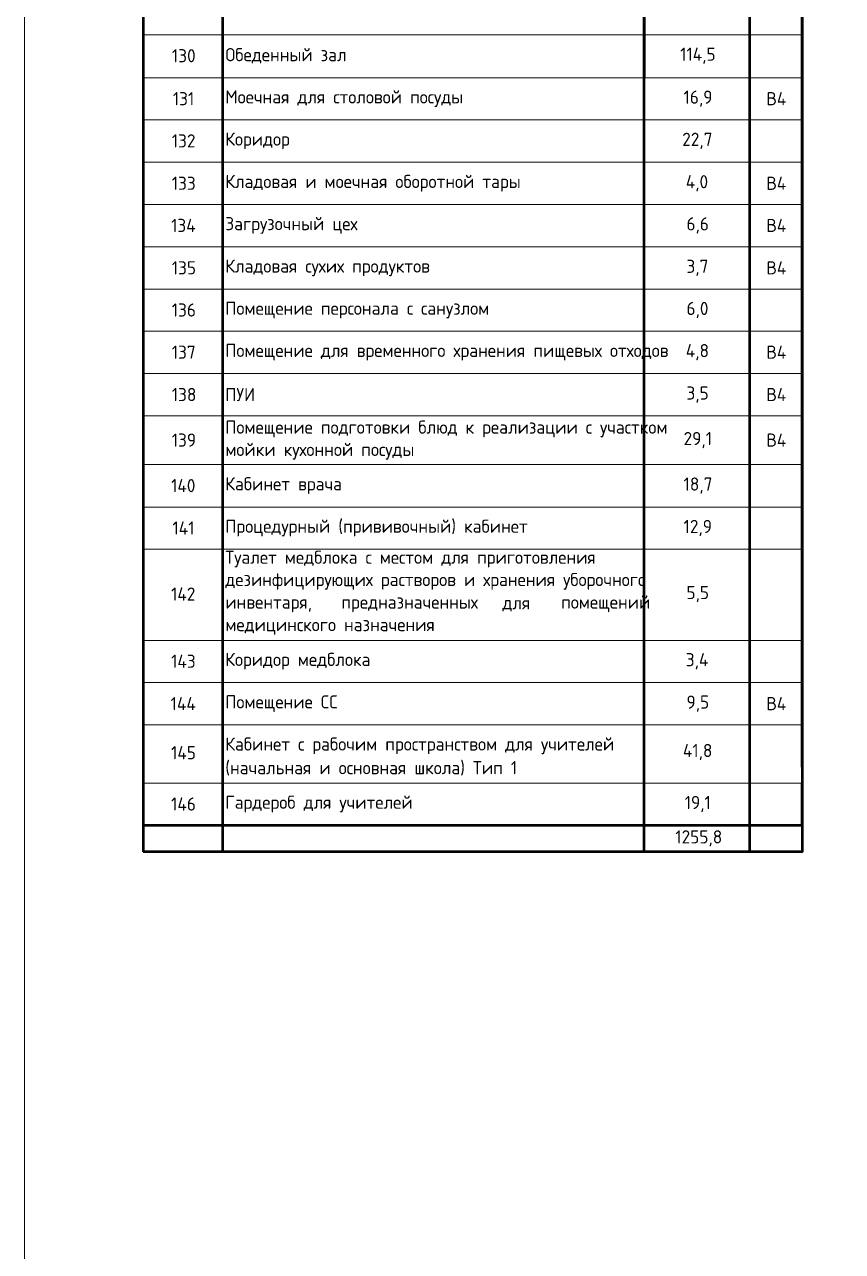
# Model space of a CAD drawing. Header units: millimetres. Extents: x -13069 to 207500, y -71366 to 56785.
# Drawn here: x 90620 to 106140, y 1443 to 24720 of the extents above; entities that cross this region are included whole.
import ezdxf

# ---------------------------------------------------------------- set-up
doc = ezdxf.new("R2010")
doc.units = ezdxf.units.MM
doc.layers.add('PDF _Геометрия', color=7, linetype='Continuous', true_color=0x999999)
doc.layers.add('PDF _зоны-номер помещения', color=7, linetype='Continuous', true_color=0xffffff)
doc.layers.add('PDF _Текст', color=7, linetype='Continuous')
doc.styles.add('PDF GOST Common', font='GOST_Common.ttf')

msp = doc.modelspace()

# ---------------------------------------------------------------- linework, layer by layer
at = {"layer": 'PDF _Геометрия', "color": 7, "lineweight": 13}
msp.add_lwpolyline([(207020.42, -26314.856), (207020.42, 56785.131), (90620.112, 56785.131), (90620.112, -26314.258)], close=True, dxfattribs=at)
at = {"layer": 'PDF _зоны-номер помещения', "color": 7, "lineweight": 50}
for points in [[(105374.618, 49786.328), (105374.618, 23727.081), (105374.618, 24527.146), (105374.618, 25331.444)], [(105374.618, 10630.945), (105374.618, 11435.243), (105374.618, 12235.307), (105374.618, 13035.372), (105374.618, 13839.669), (105374.618, 14766.728), (105374.618, 15566.793), (105374.618, 16371.091), (105374.618, 17298.15), (105374.618, 18098.214), (105374.618, 18902.512), (105374.618, 19702.577), (105374.618, 20502.641), (105374.618, 21306.939), (105374.618, 22107.004), (105374.618, 22911.301), (105374.618, 23711.366), (105374.618, 25717.877), (105374.618, 9026.582), (92874.138, 9026.582)], [(94376.905, 25717.877), (94376.905, 23711.366), (94376.905, 22911.301), (94376.905, 22107.004), (94376.905, 21306.939), (94376.905, 20502.641), (94376.905, 19702.577), (94376.905, 18902.512), (94376.905, 18098.214), (94376.905, 17298.15), (94376.905, 16371.091), (94376.905, 15566.793), (94376.905, 14766.728), (94376.905, 13035.372), (94376.905, 12235.307), (94376.905, 11435.243), (94376.905, 10630.945), (94376.905, 9830.88), (94376.905, 9026.582)], [(102373.317, 25717.877), (102373.317, 23711.366), (102373.317, 22911.301), (102373.317, 22107.004), (102373.317, 21306.939), (102373.317, 20502.641), (102373.317, 19702.577), (102373.317, 18902.512), (102373.317, 18098.214), (102373.317, 17298.15), (102373.317, 16371.091), (102373.317, 15566.793), (102373.317, 14766.728), (102373.317, 13839.669), (102373.317, 13035.372), (102373.317, 12235.307), (102373.317, 11435.243), (102373.317, 10630.945), (102373.317, 9026.582)], [(104375.595, 25717.877), (104375.595, 23711.366), (104375.595, 22911.301), (104375.595, 22107.004), (104375.595, 21306.939), (104375.595, 20502.641), (104375.595, 19702.577), (104375.595, 18902.512), (104375.595, 18098.214), (104375.595, 17298.15), (104375.595, 16371.091), (104375.595, 15566.793), (104375.595, 14766.728), (104375.595, 13839.669), (104375.595, 13035.372), (104375.595, 12235.307), (104375.595, 11435.243), (104375.595, 10288.06)], [(92874.138, 25331.444), (92874.138, 24527.146), (92874.138, 9026.582)], [(94376.905, 25331.444), (94376.905, 24527.146), (94376.905, 23727.081)], [(102377.551, 25331.444), (102377.551, 24527.146), (102377.551, 23727.081)], [(104375.595, 25331.444), (104375.595, 24527.146), (104375.595, 23727.081)], [(105372.116, 10330.391), (105372.116, 9526.094), (104373.093, 9526.094), (102370.815, 9526.094), (94374.403, 9526.094), (92871.636, 9526.094)], [(104373.093, 10330.391), (104373.093, 9026.582)]]:
    msp.add_lwpolyline(points, dxfattribs=at)
at = {"layer": 'PDF _зоны-номер помещения', "color": 7, "lineweight": 20}
for points in [[(105374.618, 24527.146), (104375.595, 24527.146), (102377.551, 24527.146), (94376.905, 24527.146), (92874.138, 24527.146)], [(105372.116, 23711.366), (104373.093, 23711.366), (102370.815, 23711.366), (94374.403, 23711.366), (92871.636, 23711.366)], [(105372.116, 22911.301), (104373.093, 22911.301), (102370.815, 22911.301), (94374.403, 22911.301), (92871.636, 22911.301)], [(105372.116, 22107.004), (104373.093, 22107.004), (102370.815, 22107.004), (94374.403, 22107.004), (92871.636, 22107.004)], [(105372.116, 21306.939), (104373.093, 21306.939), (102370.815, 21306.939), (94374.403, 21306.939), (92871.636, 21306.939)], [(105372.116, 20502.641), (104373.093, 20502.641), (102370.815, 20502.641), (94374.403, 20502.641), (92871.636, 20502.641)], [(105372.116, 19702.577), (104373.093, 19702.577), (102370.815, 19702.577), (94374.403, 19702.577), (92871.636, 19702.577)], [(105372.116, 18902.512), (104373.093, 18902.512), (102370.815, 18902.512), (94374.403, 18902.512), (92871.636, 18902.512)], [(105372.116, 18098.214), (104373.093, 18098.214), (102370.815, 18098.214), (94374.403, 18098.214), (92871.636, 18098.214)], [(105372.116, 17298.15), (104373.093, 17298.15), (102370.815, 17298.15), (94374.403, 17298.15), (92871.636, 17298.15)], [(105372.116, 16371.091), (104373.093, 16371.091), (102370.815, 16371.091), (94374.403, 16371.091), (92871.636, 16371.091)], [(105372.116, 15566.793), (104373.093, 15566.793), (102370.815, 15566.793), (94374.403, 15566.793), (92871.636, 15566.793)], [(105372.116, 14766.728), (104373.093, 14766.728), (102370.815, 14766.728), (94374.403, 14766.728), (92871.636, 14766.728)], [(105372.116, 13035.372), (104373.093, 13035.372), (102370.815, 13035.372), (94374.403, 13035.372), (92871.636, 13035.372)], [(105372.116, 12235.307), (104373.093, 12235.307), (102370.815, 12235.307), (94374.403, 12235.307), (92871.636, 12235.307)], [(105372.116, 11435.243), (104373.093, 11435.243), (102370.815, 11435.243), (94374.403, 11435.243), (92871.636, 11435.243)], [(105372.116, 10330.391), (104373.093, 10330.391), (102370.815, 10330.391), (94374.403, 10330.391), (92871.636, 10330.391)]]:
    msp.add_lwpolyline(points, dxfattribs=at)

# ---------------------------------------------------------------- texts
at = {"layer": 'PDF _Текст', "attachment_point": 4, "style": 'PDF GOST Common'}
for s, insert, char_height in [('130', (93416.613, 24128.177), 249.9906), ('Обеденный зал', (94432.612, 24128.177), 249.99057), ('114,5', (103060.133, 24128.177), 249.9906), ('131', (93434.674, 23313.394), 249.9906), ('Моечная для столовой посуды', (94429.502, 23313.394), 249.99057), ('16,9', (103124.755, 23313.394), 249.9906), ('В4', (104695.325, 23313.394), 249.9906), ('132', (93413.504, 22513.295), 249.9906), ('Коридор', (94429.502, 22513.295), 249.9906), ('22,7', (103099.356, 22513.295), 249.9906), ('133', (93413.504, 21708.962), 249.9906), ('Кладовая и моечная оборотной тары', (94429.502, 21708.962), 249.99057), ('4,0', (103167.095, 21708.962), 249.9906), ('В4', (104695.325, 21708.962), 249.9906), ('134', (93400.801, 20908.863), 249.9906), ('Загрузочный цех', (94429.502, 20908.863), 249.99057), ('6,6', (103179.79, 20908.863), 249.9906), ('В4', (104695.325, 20908.863), 249.9906), ('Кладовая сухих продуктов', (94429.502, 20104.531), 249.99057), ('3,7', (103179.79, 20104.531), 249.9906), ('135', (93413.504, 20104.531), 249.9906), ('В4', (104695.325, 20104.531), 249.9906), ('136', (93413.504, 19304.432), 249.9906), ('Помещение персонала с санузлом', (94429.502, 19304.432), 249.99057), ('6,0', (103179.79, 19304.432), 249.9906), ('137', (93413.504, 18504.333), 249.9906), ('Помещение для временного хранения пищевых отходов', (94429.502, 18504.333), 249.99057), ('4,8', (103167.095, 18504.333), 249.9906), ('В4', (104695.325, 18504.333), 249.9906), ('138', (93413.504, 17700.001), 249.9906), ('ПУИ', (94429.502, 17700.001), 249.9906), ('3,5', (103179.79, 17700.001), 249.9906), ('В4', (104695.325, 17700.001), 249.9906), ('Помещение подготовки блюд к реализации с участком', (94429.502, 17048.066), 249.99057), ('139', (93413.504, 16836.4), 249.9906), ('мойки кухонной посуды', (94429.502, 16624.734), 249.99057), ('29,1', (103124.755, 16836.4), 249.9906), ('В4', (104695.325, 16836.4), 249.9906), ('140', (93400.801, 15972.804), 249.9906), ('Кабинет врача', (94429.502, 15972.804), 249.99057), ('18,7', (103124.755, 15972.804), 249.9906), ('141', (93426.208, 15168.472), 249.9906), ('Процедурный (прививочный) кабинет', (94429.502, 15168.472), 249.99057), ('12,9', (103124.755, 15168.472), 249.9906), ('Туалет медблока с местом для приготовления', (94429.502, 14580.039), 249.99057), ('дезинфицирующих растворов и хранения уборочного', (94429.502, 14156.707), 249.99057), ('142', (93400.801, 13915.405), 249.9906), ('5,5', (103179.79, 13915.405), 249.9906), ('инвентаря,', (94429.502, 13729.138), 249.9906), ('предназначенных', (96630.833, 13729.138), 249.99057), ('для', (99687.294, 13729.138), 249.9906), ('помещений', (100800.658, 13729.138), 249.9906), ('медицинского назначения', (94429.502, 13301.573), 249.99057), ('143', (93400.801, 12641.176), 249.9906), ('Коридор медблока', (94429.502, 12641.176), 249.99057), ('3,4', (103167.095, 12641.176), 249.9906), ('144', (93392.334, 11836.844), 249.9906), ('Помещение СС', (94429.502, 11836.844), 249.99057), ('9,5', (103179.79, 11836.844), 249.9906), ('В4', (104695.325, 11836.844), 249.9906), ('Кабинет с рабочим пространством для учителей', (94429.502, 11036.745), 249.99057), ('145', (93400.801, 10905.509), 249.9906), ('41,8', (103112.059, 10918.208), 249.9906), ('(начальная и основная школа) Тип 1', (94429.502, 10609.176), 249.99057), ('146', (93400.801, 9931.846), 249.9906), ('Гардероб для учителей', (94429.502, 9931.846), 249.99057), ('19,1', (103145.925, 9931.846), 249.9906), ('1255,8', (102968.124, 9279.912), 249.9906)]:
    msp.add_mtext(s, dxfattribs=dict(at, insert=insert, char_height=char_height))

doc.saveas('drawing.dxf')
